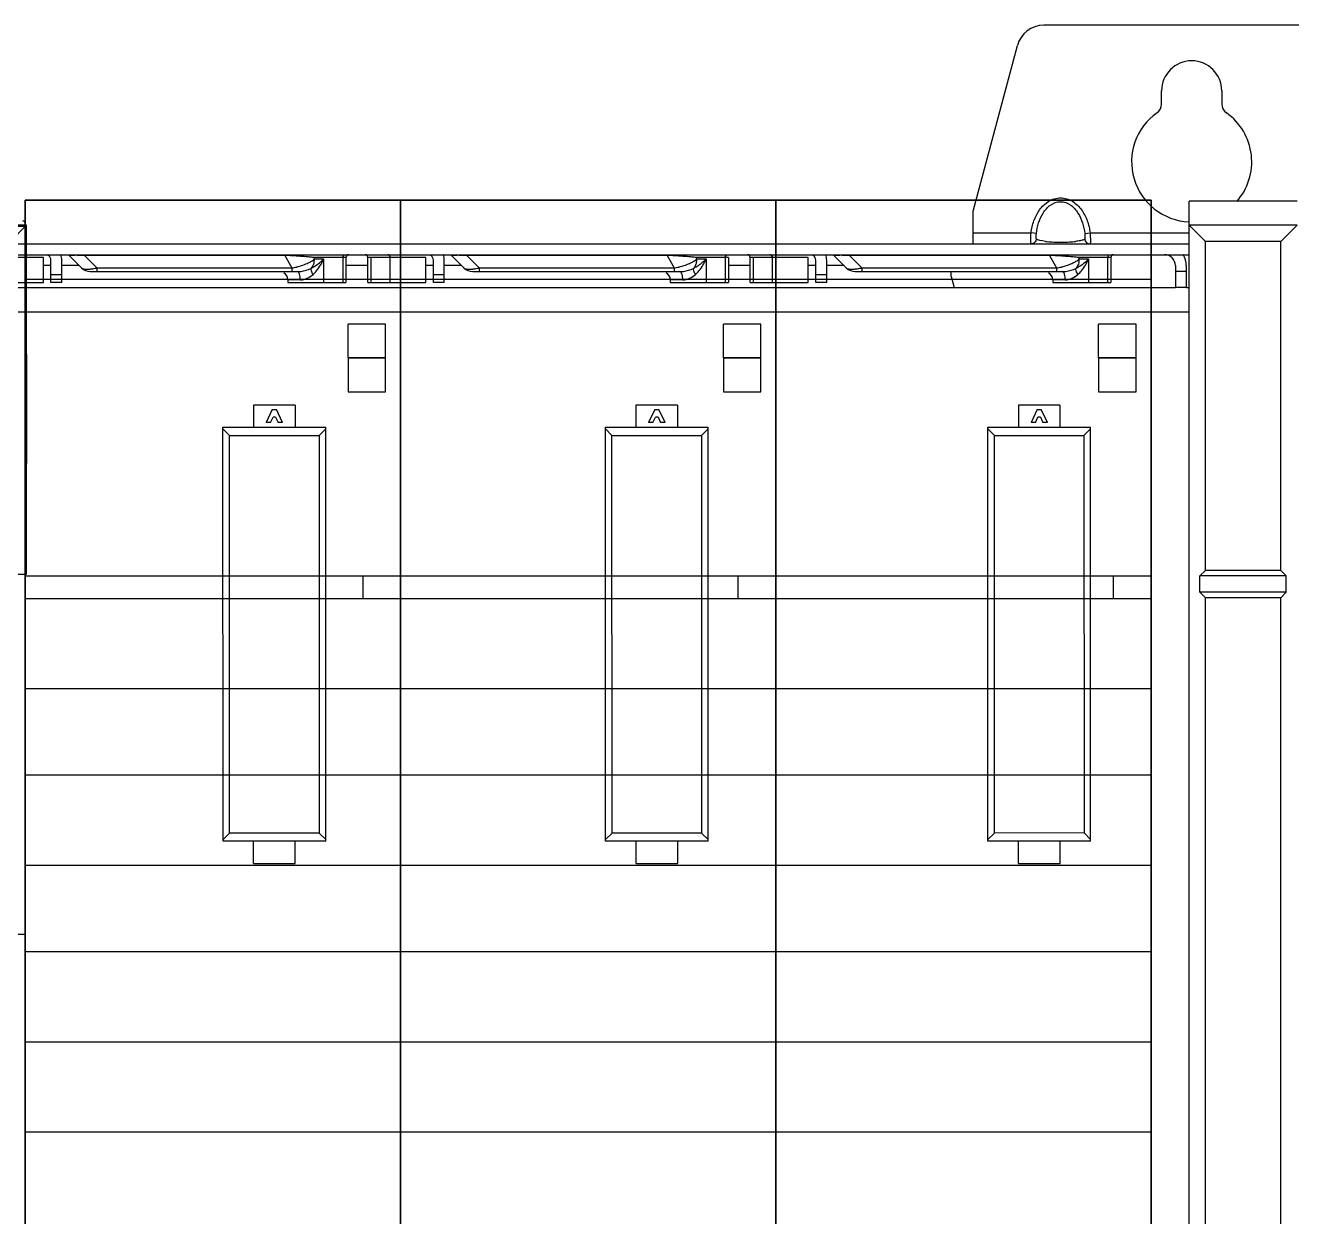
# Model space of a CAD drawing. Header units: millimetres. Extents: x 30557 to 235556, y -116603 to -73383.
# Drawn here: x 203838.5 to 203977.9, y -74844.7 to -74713.6 of the extents above; entities that cross this region are included whole.
import ezdxf

# ---------------------------------------------------------------- set-up
doc = ezdxf.new("R2010")
doc.units = ezdxf.units.MM

# ---------------------------------------------------------------- blocks, each defined once
blk = doc.blocks.new('1756-EN2TR-Z')
at = {"color": 7, "linetype": 'Continuous'}
for p, q in [((34.57, 142.44), (-0.12, 142.44)), ((34.45, 142.32), (0, 142.32)), ((32.96, 140.83), (34.57, 142.44)), ((34.45, 0), (34.45, 142.32)), ((34.57, 110.42), (34.57, 142.44)), ((34.54, 120.57), (34.54, 130.59)), ((34.54, 130.59), (34.56, 130.59)), ((34.56, 130.59), (34.56, 120.57)), ((34.56, 120.57), (34.54, 120.57)), ((32.71, 110.42), (34.57, 110.42)), ((32.71, 77.41), (34.45, 77.41))]:
    blk.add_line(p, q, dxfattribs=at)
blk.add_ellipse((34.21, 142.49), major_axis=(0.006, 0.359), ratio=0.69456, start_param=-1.546944, end_param=0.023852, dxfattribs=at)
blk = doc.blocks.new('1756-IO-Z')
for p, q in [((0, -142.68), (0, 0)), ((0, 0), (34.42, 0)), ((34.42, 0), (0, 0)), ((0, 0), (0, -142.68)), ((34.42, 0), (0, 0)), ((34.42, 0), (34.42, -142.68)), ((34.42, -142.68), (34.42, 0)), ((0, -7.24), (34.42, -7.24)), ((29.61, -14.47), (29.61, -11.38)), ((33.05, -11.38), (29.61, -11.38)), ((33.05, -14.47), (33.05, -11.38)), ((33.05, -14.47), (29.61, -14.47)), ((29.61, -14.47), (29.61, -17.58)), ((29.61, -14.47), (33.05, -14.47)), ((29.61, -14.47), (29.61, -17.58)), ((33.05, -17.58), (33.05, -14.47)), ((33.05, -17.58), (33.05, -14.47)), ((29.61, -17.58), (33.05, -17.58)), ((29.61, -17.58), (33.05, -17.58)), ((0, -34.47), (34.42, -34.47)), ((30.98, -36.54), (30.98, -34.47)), ((0, -36.54), (34.42, -36.54)), ((0, -44.81), (34.42, -44.81)), ((0, -52.73), (34.42, -52.73)), ((0, -61), (34.42, -61)), ((0, -68.93), (34.42, -68.93)), ((0, -77.2), (34.42, -77.2)), ((0, -85.47), (34.42, -85.47))]:
    blk.add_line(p, q)
blk = doc.blocks.new('1756-A10-Z')
at = {"color": 7, "linetype": 'Continuous'}
for p, q in [((215.51, 24.85), (188.4, 24.85)), ((181.91, 7.81), (185.98, 22.99)), ((199.2, 17.64), (199.2, 18.83)), ((204.71, 18.83), (204.71, 17.64)), ((201.72, -136.82), (201.72, 8.7)), ((211.64, 8.7), (201.72, 8.7)), ((181.91, 4.8), (181.91, 7.81)), ((201.72, 6.5), (203.22, 5)), ((211.64, 6.5), (201.72, 6.5)), ((211.64, 6.5), (210.14, 5)), ((26.36, 4.8), (201.72, 4.8)), ((203.22, -25.17), (203.22, 5)), ((210.14, 5), (203.22, 5)), ((210.14, -25.17), (210.14, 5)), ((26.36, 3.8), (201.72, 3.8)), ((96.63, 1.25), (96.63, 3.55)), ((98.98, 3.72), (100.12, 2.59)), ((124.38, 3.55), (124.38, 1.25)), ((126.39, 1.25), (126.39, 3.55)), ((131.71, 1.25), (131.71, 3.55)), ((134.06, 3.72), (135.19, 2.59)), ((159.46, 3.55), (159.46, 1.25)), ((161.47, 1.25), (161.47, 3.55)), ((166.79, 1.25), (166.79, 3.55)), ((169.14, 3.72), (170.27, 2.59)), ((194.54, 3.55), (194.54, 1.25)), ((97.32, 1.25), (97.32, 3.3)), ((98.32, 1.25), (98.32, 3.3)), ((132.4, 1.25), (132.4, 3.3)), ((133.4, 1.25), (133.4, 3.3)), ((167.48, 1.25), (167.48, 3.3)), ((168.48, 1.25), (168.48, 3.3)), ((200.46, 2.8), (200.46, 0.79)), ((201.47, 0.79), (201.47, 2.8)), ((91.31, 1.25), (96.63, 1.25)), ((98.32, 1.25), (97.32, 1.25)), ((100.93, 2.25), (119.93, 2.25)), ((119.06, 1.5), (119.06, 1.25)), ((119.06, 1.25), (124.38, 1.25)), ((126.39, 1.25), (131.71, 1.25)), ((133.4, 1.25), (132.4, 1.25)), ((136.01, 2.25), (155.01, 2.25)), ((154.13, 1.5), (154.13, 1.25)), ((154.13, 1.25), (159.46, 1.25)), ((161.47, 1.25), (166.79, 1.25)), ((168.48, 1.25), (167.48, 1.25)), ((171.09, 2.25), (190.09, 2.25)), ((179.91, 1.79), (179.91, 2.25)), ((179.91, 1.79), (180.18, 0.78)), ((189.21, 1.5), (189.21, 1.25)), ((189.21, 1.25), (194.54, 1.25)), ((27.45, 0.78), (200.46, 0.78)), ((201.47, 0.79), (200.46, 0.79)), ((201.47, 0.78), (201.72, 0.78)), ((26.36, -1.46), (201.72, -1.44)), ((115.9, -10), (115.9, -12.03)), ((119.72, -10), (115.9, -10)), ((117.62, -10.4), (117.06, -11.6)), ((117.62, -10.4), (118, -10.4)), ((118.57, -11.6), (118, -10.4)), ((119.72, -10), (119.72, -12.03)), ((150.98, -9.99), (150.98, -12.02)), ((154.8, -9.99), (150.98, -9.99)), ((152.7, -10.4), (152.14, -11.6)), ((152.7, -10.4), (153.08, -10.4)), ((153.65, -11.6), (153.08, -10.4)), ((154.8, -9.99), (154.8, -12.02)), ((186.06, -9.99), (186.06, -12.02)), ((189.88, -9.99), (186.06, -9.99)), ((187.78, -10.39), (187.22, -11.59)), ((187.78, -10.39), (188.16, -10.39)), ((188.72, -11.59), (188.16, -10.39)), ((189.88, -9.99), (189.88, -12.02)), ((117.46, -11.6), (117.06, -11.6)), ((117.46, -11.6), (117.69, -11.11)), ((117.93, -11.11), (117.69, -11.11)), ((117.93, -11.11), (118.17, -11.6)), ((118.57, -11.6), (118.17, -11.6)), ((152.54, -11.6), (152.14, -11.6)), ((152.54, -11.6), (152.77, -11.1)), ((153.01, -11.1), (152.77, -11.1)), ((153.01, -11.1), (153.24, -11.6)), ((153.65, -11.6), (153.24, -11.6)), ((187.62, -11.59), (187.22, -11.59)), ((187.62, -11.59), (187.85, -11.1)), ((188.09, -11.1), (187.85, -11.1)), ((188.09, -11.1), (188.32, -11.59)), ((188.72, -11.59), (188.32, -11.59)), ((113.11, -50.01), (113.1, -12.03)), ((113.1, -12.03), (122.52, -12.03)), ((113.1, -12.18), (113.71, -12.78)), ((122.52, -12.18), (121.92, -12.78)), ((122.53, -50.01), (122.52, -12.03)), ((148.19, -50.01), (148.18, -12.02)), ((148.18, -12.02), (157.6, -12.02)), ((148.18, -12.18), (148.78, -12.78)), ((148.79, -49.26), (148.78, -12.78)), ((148.78, -12.78), (157, -12.78)), ((157.6, -12.17), (157, -12.78)), ((157, -12.78), (157.01, -49.26)), ((157.61, -50.01), (157.6, -12.02)), ((183.27, -50.01), (183.26, -12.02)), ((183.26, -12.02), (192.68, -12.02)), ((183.26, -12.17), (183.86, -12.77)), ((183.87, -49.26), (183.86, -12.77)), ((183.86, -12.77), (192.08, -12.77)), ((192.68, -12.17), (192.08, -12.77)), ((192.08, -12.77), (192.09, -49.25)), ((192.69, -50.01), (192.68, -12.02)), ((113.71, -49.26), (113.71, -12.78)), ((113.71, -12.78), (121.92, -12.78)), ((121.92, -12.78), (121.93, -49.26)), ((202.72, -25.67), (203.22, -25.17)), ((210.14, -25.17), (203.22, -25.17)), ((210.64, -25.67), (210.14, -25.17)), ((202.72, -27.17), (202.72, -25.67)), ((210.64, -25.67), (202.72, -25.67)), ((210.64, -27.17), (210.64, -25.67)), ((202.72, -27.17), (203.22, -27.67)), ((210.64, -27.17), (202.72, -27.17)), ((203.22, -99.84), (203.22, -27.67)), ((210.14, -27.67), (203.22, -27.67)), ((210.64, -27.17), (210.14, -27.67)), ((210.14, -99.84), (210.14, -27.67)), ((113.11, -49.86), (113.71, -49.26)), ((121.93, -49.26), (113.71, -49.26)), ((122.53, -49.86), (121.93, -49.26)), ((148.19, -49.86), (148.79, -49.26)), ((157.01, -49.26), (148.79, -49.26)), ((157.61, -49.86), (157.01, -49.26)), ((183.27, -49.86), (183.87, -49.26)), ((192.09, -49.25), (183.87, -49.26)), ((192.69, -49.86), (192.09, -49.25)), ((122.53, -50.01), (113.11, -50.01)), ((115.91, -52.04), (115.91, -50.01)), ((119.73, -52.04), (119.73, -50.01)), ((157.61, -50.01), (148.19, -50.01)), ((150.99, -52.04), (150.99, -50.01)), ((154.81, -52.04), (154.81, -50.01)), ((192.69, -50.01), (183.27, -50.01)), ((186.07, -52.04), (186.07, -50.01)), ((189.89, -52.04), (189.89, -50.01)), ((115.91, -52.04), (119.73, -52.04)), ((150.99, -52.04), (154.81, -52.04)), ((186.07, -52.04), (189.89, -52.04))]:
    blk.add_line(p, q, dxfattribs=at)
at = {"color": 9, "linetype": 'Continuous'}
for p, q in [((181.91, 5.8), (187.22, 5.8)), ((187.71, 5.74), (187.22, 5.8)), ((188.03, 5.11), (187.84, 5.17)), ((188.27, 5.06), (188.03, 5.11)), ((188.55, 5.02), (188.27, 5.06)), ((192.15, 5.74), (192.64, 5.8)), ((192.64, 5.8), (201.72, 5.8)), ((96.63, 3.55), (91.31, 3.55)), ((101.53, 2.59), (100.4, 3.72)), ((118.76, 3.72), (100.4, 3.72)), ((118.76, 3.72), (119.41, 2.59)), ((121.5, 3.41), (121.42, 3.55)), ((124.38, 3.55), (121.42, 3.55)), ((124.11, 1.25), (124.11, 3.55)), ((131.71, 3.55), (126.39, 3.55)), ((126.65, 3.55), (126.65, 1.25)), ((128.44, 1.25), (128.44, 3.55)), ((136.61, 2.59), (135.48, 3.72)), ((153.84, 3.72), (135.48, 3.72)), ((153.84, 3.72), (154.49, 2.59)), ((156.58, 3.41), (156.5, 3.55)), ((159.46, 3.55), (156.5, 3.55)), ((159.19, 1.25), (159.19, 3.55)), ((166.79, 3.55), (161.47, 3.55)), ((161.73, 3.55), (161.73, 1.25)), ((163.52, 1.25), (163.52, 3.55)), ((171.69, 2.59), (170.56, 3.72)), ((188.92, 3.72), (170.56, 3.72)), ((188.92, 3.72), (189.57, 2.59)), ((191.66, 3.41), (191.58, 3.55)), ((194.54, 3.55), (191.58, 3.55)), ((194.27, 1.25), (194.27, 3.55)), ((97.32, 2.8), (96.63, 2.8)), ((99.91, 2.8), (98.32, 2.8)), ((101.53, 2.59), (101.53, 2.25)), ((101.53, 2.59), (119.41, 2.59)), ((119.41, 2.59), (119.41, 2.25)), ((121.5, 3.41), (122.33, 3.41)), ((122.33, 3.41), (122.33, 1.25)), ((126.39, 2.8), (124.38, 2.8)), ((132.4, 2.8), (131.71, 2.8)), ((134.99, 2.8), (133.4, 2.8)), ((136.61, 2.59), (136.61, 2.25)), ((136.61, 2.59), (154.49, 2.59)), ((154.49, 2.59), (154.49, 2.25)), ((156.58, 3.41), (157.41, 3.41)), ((157.41, 3.41), (157.41, 1.25)), ((161.47, 2.8), (159.46, 2.8)), ((167.48, 2.8), (166.79, 2.8)), ((170.07, 2.8), (168.48, 2.8)), ((171.69, 2.59), (171.69, 2.25)), ((171.69, 2.59), (189.57, 2.59)), ((189.57, 2.59), (189.57, 2.25)), ((191.66, 3.41), (192.49, 3.41)), ((192.49, 3.41), (192.49, 1.25)), ((97.32, 2), (98.32, 2)), ((120.2, 1.5), (119.06, 1.5)), ((132.4, 2), (133.4, 2)), ((155.28, 1.5), (154.13, 1.5)), ((167.48, 2), (168.48, 2)), ((190.36, 1.5), (189.21, 1.5)), ((200.46, 2.29), (201.47, 2.29))]:
    blk.add_line(p, q, dxfattribs=at)
at = {"color": 7, "linetype": 'Continuous'}
for centre, radius, start, end in [((188.4, 22.34), 2.51, 90, 165), ((201.96, 18.83), 2.76, 0, 180), ((198.2, 17.64), 1, 305.2344, 0), ((205.72, 17.64), 1, 180, 234.7656), ((201.96, 12.32), 5.51, 125.2344, 267.4839), ((201.96, 12.32), 5.51, 318.5155, 54.7093), ((96.82, 3.3), 0.501, 0, 59.8811), ((96.82, 3.3), 1.5, 0, 19.7047), ((124.63, 3.55), 0.251, 90, 180), ((126.14, 3.55), 0.251, 0, 90), ((131.9, 3.3), 0.501, 0, 59.8811), ((131.9, 3.3), 1.5, 0, 19.7047), ((161.21, 3.55), 0.251, 0, 90), ((166.98, 3.3), 0.501, 0, 59.8811), ((166.98, 3.3), 1.5, 0, 19.7047), ((194.79, 3.55), 0.251, 90, 180), ((199.46, 2.8), 1, 0, 90), ((199.46, 2.8), 2, 0, 30.6086), ((100.93, 3.41), 1.15, 225.0001, 270), ((136.01, 3.41), 1.15, 225.0001, 270), ((171.09, 3.41), 1.15, 225.0001, 270), ((118.3, 1.5), 0.752, 0, 60), ((153.38, 1.5), 0.752, 0, 60), ((188.46, 1.5), 0.752, 0, 60)]:
    blk.add_arc(centre, radius, start, end, dxfattribs=at)
at = {"color": 9, "linetype": 'Continuous'}
for centre, radius, start, end in [((189.57, 13.47), 8.51, 263.1211, 265.1578), ((189.78, 15.87), 10.92, 265.1336, 266.7692), ((189.89, 17.74), 12.79, 266.7561, 268.1516), ((189.92, 18.89), 13.94, 268.1438, 269.408), ((189.93, 19.27), 14.32, 269.4025, 270.6271), ((189.94, 18.87), 13.92, 270.6217, 271.8891), ((189.98, 17.7), 12.75, 271.8814, 273.2764), ((190.09, 15.83), 10.88, 273.2634, 274.8959), ((190.29, 13.43), 8.47, 274.8716, 276.9097), ((99.14, -21.98), 25.73, 88.202, 89.1685), ((98.51, -43.01), 46.77, 87.688, 88.246), ((117.61, -33.72), 37.47, 87.1671, 88.2388), ((117.42, -37.74), 41.49, 86.6564, 87.1871), ((117.51, -36.35), 40.09, 86.0929, 86.6603), ((117.83, -31.65), 35.38, 85.448, 86.099), ((118.45, -23.97), 27.68, 84.6353, 85.4601), ((119.35, -14.5), 18.16, 83.4666, 84.667), ((134.22, -21.98), 25.73, 88.202, 89.1685), ((133.59, -43.01), 46.77, 87.688, 88.246), ((152.69, -33.72), 37.47, 87.1671, 88.2388), ((152.5, -37.74), 41.49, 86.6564, 87.1871), ((152.59, -36.35), 40.09, 86.0929, 86.6603), ((152.91, -31.65), 35.38, 85.448, 86.099), ((153.53, -23.97), 27.68, 84.6353, 85.4601), ((154.43, -14.5), 18.16, 83.4666, 84.667), ((169.3, -21.98), 25.73, 88.202, 89.1685), ((168.67, -43.01), 46.77, 87.688, 88.246), ((187.77, -33.72), 37.47, 87.1671, 88.2388), ((187.58, -37.74), 41.49, 86.6564, 87.1871), ((187.67, -36.35), 40.09, 86.0929, 86.6603), ((187.99, -31.65), 35.38, 85.448, 86.099), ((188.61, -23.97), 27.68, 84.6353, 85.4601), ((189.51, -14.5), 18.16, 83.4666, 84.667), ((99.67, 10.78), 8.39, 282.3932, 282.8104), ((118.54, 8.21), 5.69, 278.8504, 283.2915), ((118.5, 8.4), 5.88, 283.2481, 284.8125), ((118.58, 8.12), 5.59, 284.7498, 290.9039), ((120.17, 3.41), 1.32, 345.1743, 0.0043), ((134.75, 10.78), 8.39, 282.3932, 282.8104), ((153.62, 8.21), 5.69, 278.8504, 283.2915), ((153.58, 8.4), 5.88, 283.2481, 284.8125), ((153.66, 8.12), 5.59, 284.7498, 290.9039), ((155.25, 3.41), 1.32, 345.1743, 0.0043), ((169.83, 10.78), 8.39, 282.3932, 282.8104), ((188.7, 8.21), 5.69, 278.8504, 283.2915), ((188.66, 8.4), 5.88, 283.2481, 284.8125), ((188.74, 8.12), 5.59, 284.7498, 290.9039), ((190.33, 3.41), 1.32, 345.1743, 0.0043)]:
    blk.add_arc(centre, radius, start, end, dxfattribs=at)
for points, knots in [([(187.22, 5.8), (187.26, 6.18), (187.44, 6.93), (187.96, 7.95), (188.79, 8.78), (189.93, 9.14), (191.07, 8.78), (191.9, 7.95), (192.42, 6.93), (192.6, 6.18), (192.64, 5.8)], [0, 0, 0, 0, 0.125467, 0.250797, 0.375761, 0.499997, 0.624234, 0.7492, 0.874531, 1, 1, 1, 1]), ([(187.71, 5.74), (187.75, 6.07), (187.88, 6.72), (188.29, 7.64), (188.94, 8.41), (189.93, 8.79), (190.92, 8.41), (191.57, 7.64), (191.98, 6.72), (192.11, 6.07), (192.15, 5.74)], [0, 0, 0, 0, 0.125379, 0.250713, 0.375821, 0.499999, 0.624176, 0.749286, 0.87462, 1, 1, 1, 1]), ([(187.22, 4.8), (187.21, 4.8), (187.2, 4.84), (187.19, 4.92), (187.19, 5.14), (187.2, 5.44), (187.21, 5.67), (187.22, 5.8)], [0, 0, 0, 0, 0.021757, 0.07877, 0.294918, 0.618419, 1, 1, 1, 1]), ([(187.71, 5.24), (187.69, 5.12), (187.58, 4.89), (187.33, 4.8), (187.22, 4.8)], [0, 0, 0, 0, 0.501133, 1, 1, 1, 1]), ([(187.71, 5.24), (187.7, 5.25), (187.7, 5.32), (187.69, 5.47), (187.7, 5.63), (187.71, 5.74)], [0, 0, 0, 0, 0.110924, 0.332358, 1, 1, 1, 1]), ([(187.84, 5.17), (187.82, 5.18), (187.78, 5.19), (187.73, 5.22), (187.71, 5.24)], [0, 0, 0, 0, 0.30458, 1, 1, 1, 1]), ([(191.83, 5.11), (191.8, 5.1), (191.63, 5.06), (191.45, 5.04), (191.31, 5.02)], [0, 0, 0, 0, 0.204426, 1, 1, 1, 1]), ([(192.15, 5.24), (192.14, 5.23), (192.04, 5.16), (191.92, 5.13), (191.83, 5.11)], [0, 0, 0, 0, 0.1673, 1, 1, 1, 1]), ([(192.15, 5.74), (192.16, 5.63), (192.17, 5.47), (192.16, 5.32), (192.16, 5.25), (192.15, 5.24)], [0, 0, 0, 0, 0.667567, 0.889054, 1, 1, 1, 1]), ([(192.15, 5.24), (192.16, 5.12), (192.28, 4.89), (192.53, 4.8), (192.64, 4.8)], [0, 0, 0, 0, 0.501133, 1, 1, 1, 1]), ([(192.64, 5.8), (192.65, 5.67), (192.66, 5.44), (192.67, 5.14), (192.67, 4.92), (192.66, 4.84), (192.65, 4.8), (192.64, 4.8)], [0, 0, 0, 0, 0.38158, 0.705082, 0.92123, 0.978243, 1, 1, 1, 1]), ([(98.98, 3.72), (98.96, 3.75), (99.31, 3.74), (99.37, 3.75), (99.51, 3.75)], [0, 0, 0, 0, 0.195962, 1, 1, 1, 1]), ([(124.11, 3.55), (124.11, 3.61), (124.15, 3.74), (124.27, 3.8), (124.33, 3.8)], [0, 0, 0, 0, 0.525326, 1, 1, 1, 1]), ([(128.44, 3.55), (128.44, 3.61), (128.4, 3.74), (128.28, 3.8), (128.22, 3.8)], [0, 0, 0, 0, 0.525326, 1, 1, 1, 1]), ([(134.06, 3.72), (134.04, 3.75), (134.39, 3.74), (134.45, 3.75), (134.59, 3.75)], [0, 0, 0, 0, 0.195962, 1, 1, 1, 1]), ([(159.19, 3.55), (159.19, 3.61), (159.23, 3.74), (159.35, 3.8), (159.41, 3.8)], [0, 0, 0, 0, 0.525326, 1, 1, 1, 1]), ([(163.52, 3.55), (163.52, 3.61), (163.48, 3.74), (163.36, 3.8), (163.3, 3.8)], [0, 0, 0, 0, 0.525326, 1, 1, 1, 1]), ([(169.14, 3.72), (169.12, 3.75), (169.47, 3.74), (169.53, 3.75), (169.67, 3.75)], [0, 0, 0, 0, 0.195962, 1, 1, 1, 1]), ([(194.27, 3.55), (194.27, 3.61), (194.31, 3.74), (194.43, 3.8), (194.49, 3.8)], [0, 0, 0, 0, 0.525326, 1, 1, 1, 1]), ([(100.12, 2.59), (100.19, 2.52), (100.47, 2.45), (100.74, 2.46), (100.91, 2.48)], [0, 0, 0, 0, 0.375942, 1, 1, 1, 1]), ([(100.91, 2.48), (100.95, 2.49), (101.14, 2.51), (101.33, 2.55), (101.47, 2.58)], [0, 0, 0, 0, 0.235343, 1, 1, 1, 1]), ([(119.93, 2.25), (120.04, 2.25), (120.47, 2.28), (120.89, 2.4), (121.17, 2.55)], [0, 0, 0, 0, 0.257647, 1, 1, 1, 1]), ([(120.57, 2.9), (120.62, 2.92), (120.8, 2.99), (120.97, 3.07), (121.09, 3.13)], [0, 0, 0, 0, 0.264377, 1, 1, 1, 1]), ([(121.09, 3.13), (121.13, 3.16), (121.27, 3.24), (121.41, 3.33), (121.5, 3.41)], [0, 0, 0, 0, 0.274333, 1, 1, 1, 1]), ([(121.37, 1.99), (121.31, 2.1), (121.22, 2.27), (121.16, 2.47), (121.17, 2.55)], [0, 0, 0, 0, 0.596406, 1, 1, 1, 1]), ([(121.17, 2.55), (121.29, 2.61), (121.71, 2.85), (122.09, 3.15), (122.33, 3.41)], [0, 0, 0, 0, 0.27955, 1, 1, 1, 1]), ([(121.37, 1.99), (121.48, 2.09), (121.87, 2.51), (122.17, 3.02), (122.33, 3.41)], [0, 0, 0, 0, 0.264122, 1, 1, 1, 1]), ([(135.19, 2.59), (135.27, 2.52), (135.55, 2.45), (135.82, 2.46), (135.99, 2.48)], [0, 0, 0, 0, 0.375942, 1, 1, 1, 1]), ([(135.99, 2.48), (136.03, 2.49), (136.22, 2.51), (136.41, 2.55), (136.55, 2.58)], [0, 0, 0, 0, 0.235343, 1, 1, 1, 1]), ([(155.01, 2.25), (155.12, 2.25), (155.55, 2.28), (155.97, 2.4), (156.25, 2.55)], [0, 0, 0, 0, 0.257647, 1, 1, 1, 1]), ([(155.65, 2.9), (155.7, 2.92), (155.88, 2.99), (156.05, 3.07), (156.17, 3.13)], [0, 0, 0, 0, 0.264377, 1, 1, 1, 1]), ([(156.17, 3.13), (156.21, 3.16), (156.35, 3.24), (156.49, 3.33), (156.58, 3.41)], [0, 0, 0, 0, 0.274333, 1, 1, 1, 1]), ([(156.44, 1.99), (156.39, 2.1), (156.3, 2.27), (156.24, 2.47), (156.25, 2.55)], [0, 0, 0, 0, 0.596406, 1, 1, 1, 1]), ([(156.25, 2.55), (156.37, 2.61), (156.79, 2.85), (157.17, 3.15), (157.41, 3.41)], [0, 0, 0, 0, 0.27955, 1, 1, 1, 1]), ([(156.44, 1.99), (156.56, 2.09), (156.95, 2.51), (157.25, 3.02), (157.41, 3.41)], [0, 0, 0, 0, 0.264122, 1, 1, 1, 1]), ([(170.27, 2.59), (170.35, 2.52), (170.63, 2.45), (170.9, 2.46), (171.07, 2.48)], [0, 0, 0, 0, 0.375942, 1, 1, 1, 1]), ([(171.07, 2.48), (171.11, 2.49), (171.3, 2.51), (171.49, 2.55), (171.63, 2.58)], [0, 0, 0, 0, 0.235343, 1, 1, 1, 1]), ([(190.09, 2.25), (190.2, 2.25), (190.63, 2.28), (191.05, 2.4), (191.33, 2.55)], [0, 0, 0, 0, 0.257647, 1, 1, 1, 1]), ([(190.73, 2.9), (190.78, 2.92), (190.95, 2.99), (191.13, 3.07), (191.25, 3.13)], [0, 0, 0, 0, 0.264377, 1, 1, 1, 1]), ([(191.25, 3.13), (191.29, 3.16), (191.43, 3.24), (191.57, 3.33), (191.66, 3.41)], [0, 0, 0, 0, 0.274333, 1, 1, 1, 1]), ([(191.52, 1.99), (191.47, 2.1), (191.38, 2.27), (191.32, 2.47), (191.33, 2.55)], [0, 0, 0, 0, 0.596406, 1, 1, 1, 1]), ([(191.33, 2.55), (191.45, 2.61), (191.87, 2.85), (192.25, 3.15), (192.49, 3.41)], [0, 0, 0, 0, 0.27955, 1, 1, 1, 1]), ([(191.52, 1.99), (191.64, 2.09), (192.03, 2.51), (192.33, 3.02), (192.49, 3.41)], [0, 0, 0, 0, 0.264122, 1, 1, 1, 1]), ([(120.2, 1.5), (120.19, 1.68), (120.18, 1.92), (120.03, 2.25), (119.93, 2.25)], [0, 0, 0, 0, 0.650744, 1, 1, 1, 1]), ([(155.28, 1.5), (155.27, 1.68), (155.26, 1.92), (155.11, 2.25), (155.01, 2.25)], [0, 0, 0, 0, 0.650744, 1, 1, 1, 1]), ([(190.36, 1.5), (190.35, 1.68), (190.34, 1.92), (190.19, 2.25), (190.09, 2.25)], [0, 0, 0, 0, 0.650744, 1, 1, 1, 1])]:
    blk.add_open_spline(points, degree=3, knots=knots, dxfattribs=at)
for points in [[(121.45, 3.07), (121.4, 2.88), (121.3, 2.69), (121.17, 2.55)], [(156.53, 3.07), (156.48, 2.88), (156.38, 2.69), (156.25, 2.55)], [(191.61, 3.07), (191.56, 2.88), (191.46, 2.69), (191.33, 2.55)], [(120.2, 1.5), (120.62, 1.5), (121.05, 1.71), (121.37, 1.99)], [(155.28, 1.5), (155.7, 1.5), (156.13, 1.71), (156.44, 1.99)], [(190.36, 1.5), (190.78, 1.5), (191.21, 1.71), (191.52, 1.99)]]:
    blk.add_open_spline(points, degree=3, dxfattribs=at)

msp = doc.modelspace()

# ---------------------------------------------------------------- block references
at = {"xscale": 1.2, "yscale": 1.2, "zscale": 1.2}
for name, p in [('1756-A10-Z', (203724.53, -74743.39)), ('1756-EN2TR-Z', (203797.15, -74906.51)), ('1756-IO-Z', (203838.49, -74732.83)), ('1756-IO-Z', (203879.8, -74732.83)), ('1756-IO-Z', (203921.11, -74732.83))]:
    msp.add_blockref(name, p, dxfattribs=at)

doc.saveas('drawing.dxf')
